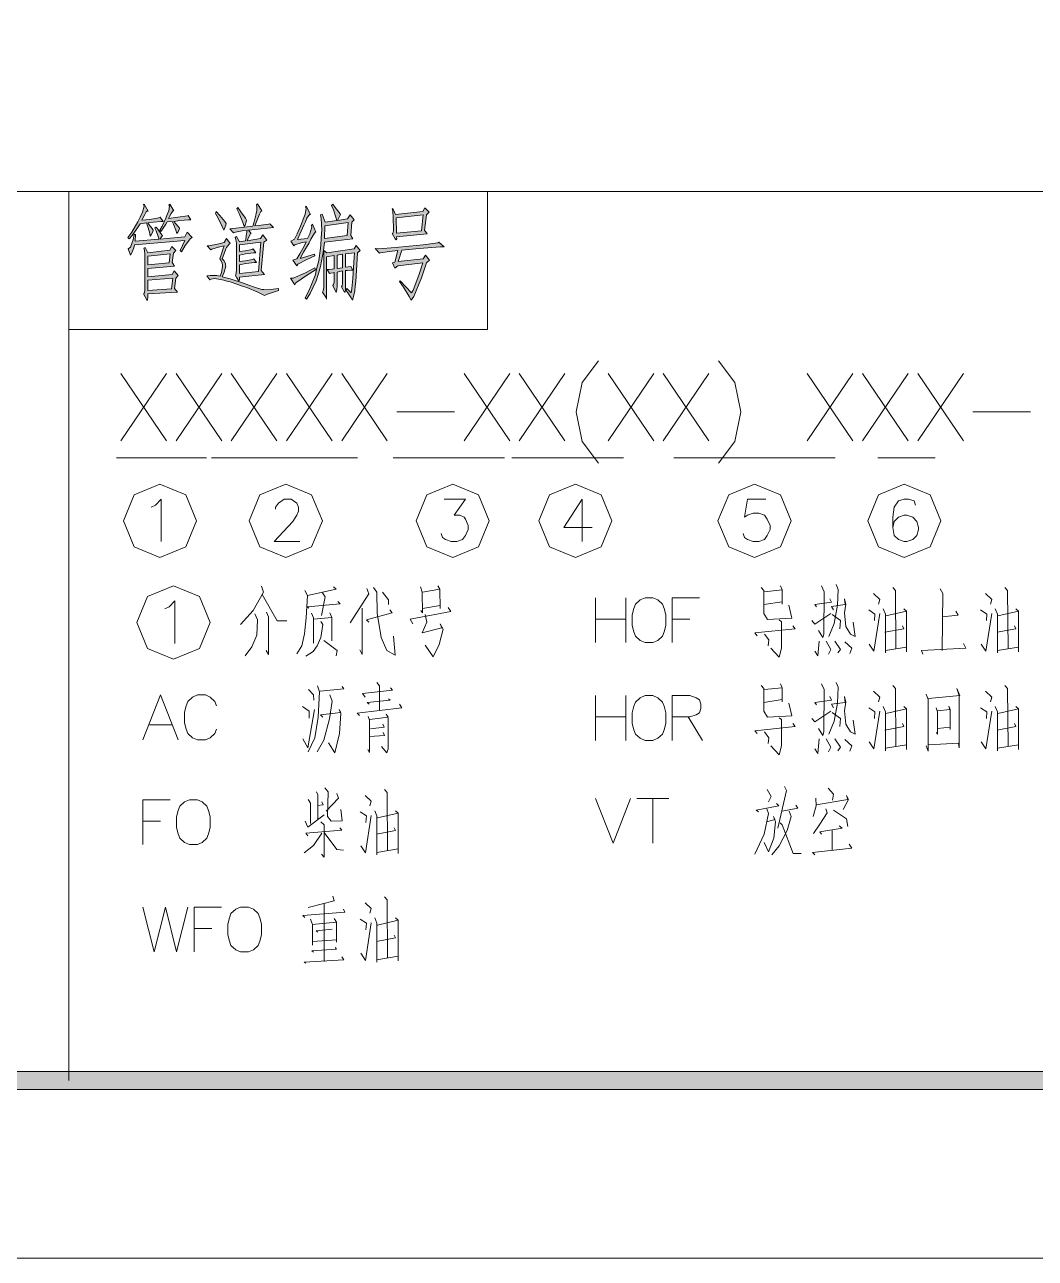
# Model space of a CAD drawing. Header units: millimetres. Extents: x 0 to 829, y 0 to 586.
# Drawn here: x 135 to 191, y 0 to 68.4 of the extents above; entities that cross this region are included whole.
import ezdxf

# ---------------------------------------------------------------- set-up
doc = ezdxf.new("R2010")
doc.units = ezdxf.units.MM

msp = doc.modelspace()

# ---------------------------------------------------------------- hatches: boundary and pattern name
h = msp.add_hatch(color=0)
h.dxf.hatch_style = 2
h.paths.add_polyline_path([(141.485056, 57.559222), (141.918972, 57.601556), (142.423444, 57.682694), (142.494, 57.714444), (142.656278, 57.488667), (142.550444, 57.488667), (142.127111, 57.446333), (141.809611, 57.400472), (141.89075, 57.298167), (142.045972, 57.097083), (142.116528, 56.994778), (142.08125, 56.903056), (141.989528, 56.747833), (141.936611, 56.677278), (141.901333, 56.881889), (141.802556, 57.241722), (141.739056, 57.400472), (141.379222, 57.354611), (141.241639, 57.128833), (140.945306, 56.712556), (140.783028, 56.522056), (140.708944, 56.589083), (140.927667, 56.892472), (141.266333, 57.460444), (141.386278, 57.728556), (141.50975, 57.993139), (141.601472, 58.335333), (141.576778, 58.412944), (141.612056, 58.437639), (141.82725, 58.053111), (141.802556, 58.077806), (141.728472, 58.021361), (141.682611, 57.940222), (141.640278, 57.862611), (141.5415, 57.672111)])
h = msp.add_hatch(color=0)
h.dxf.hatch_style = 2
h.paths.add_polyline_path([(142.476361, 56.994778), (142.603361, 57.231139), (142.8115, 57.672111), (142.892639, 57.873194), (142.973778, 58.077806), (143.019639, 58.335333), (142.984361, 58.391778), (143.037278, 58.437639), (143.252472, 58.077806), (143.234833, 58.088389), (143.181917, 58.042528), (143.146639, 57.986083), (143.107833, 57.929639), (143.019639, 57.760306), (142.963194, 57.647417), (143.471194, 57.714444), (144.010944, 57.795583), (144.046222, 57.806167), (144.190861, 57.580389), (144.063861, 57.580389), (143.594667, 57.534528), (143.252472, 57.488667), (143.35125, 57.375778), (143.513528, 57.185278), (143.577028, 57.107667), (143.552333, 57.026528), (143.471194, 56.881889), (143.41475, 56.814861), (143.361833, 56.994778), (143.234833, 57.333444), (143.164278, 57.488667), (142.892639, 57.4675), (142.8115, 57.333444), (142.631583, 57.061806), (142.532806, 56.92775)])
h = msp.add_hatch(color=0)
h.paths.add_polyline_path([(147.221222, 56.409167), (147.238861, 56.522056), (147.267083, 56.677278), (147.274139, 56.723139), (147.284722, 56.769), (147.302361, 56.903056), (147.312944, 56.994778), (147.048361, 56.9595), (146.670889, 56.892472), (146.554472, 56.860722), (146.356917, 57.082972), (146.52625, 57.097083), (147.168306, 57.164111), (147.6375, 57.220556), (147.708056, 57.4675), (147.803306, 57.834389), (147.824472, 57.950806), (147.849167, 58.07075), (147.852694, 58.303583), (147.835056, 58.412944), (147.887972, 58.458806), (148.141972, 58.077806), (148.085528, 58.031944), (147.997333, 57.890833), (147.962056, 57.795583), (147.92325, 57.700333), (147.817417, 57.421639), (147.743333, 57.241722), (148.096111, 57.277), (148.508861, 57.333444), (148.572361, 57.354611), (148.773444, 57.153528), (148.611167, 57.139417), (147.92325, 57.061806), (147.401139, 56.994778), (147.545778, 56.814861), (147.5105, 56.804278), (147.394083, 56.599667), (147.312944, 56.409167), (148.067889, 56.543222), (148.194889, 56.747833), (148.410083, 56.4515), (148.247806, 56.342139), (148.103167, 54.761694), (148.286611, 54.535917), (146.896667, 54.401861), (146.896667, 54.288972), (146.879028, 54.186667), (146.861389, 54.19725), (146.84375, 54.211361), (146.752028, 54.356), (146.681472, 54.493583), (146.706167, 54.602944), (146.734389, 54.842833), (146.734389, 54.966306), (146.734389, 56.137528), (146.734389, 56.261), (146.699111, 56.486778), (146.660306, 56.589083), (146.734389, 56.656111), (146.896667, 56.363306)])
h.paths.add_polyline_path([(148.085528, 56.342139), (146.896667, 56.183389), (146.896667, 55.823556), (147.210639, 55.855306), (147.591639, 55.922333), (147.655139, 55.957611), (147.799778, 55.753), (147.672778, 55.753), (147.221222, 55.685972), (146.896667, 55.618944), (146.896667, 55.259111), (147.221222, 55.304972), (147.616333, 55.382583), (147.690417, 55.417861), (147.835056, 55.21325), (147.725694, 55.21325), (147.2565, 55.146222), (146.896667, 55.079194), (146.896667, 54.602944), (147.940889, 54.715833)])
h = msp.add_hatch(color=0)
h.dxf.hatch_style = 2
h.paths.add_polyline_path([(147.291778, 57.559222), (147.274139, 57.4675), (147.203583, 57.287583), (147.147139, 57.195861), (147.087167, 57.432222), (146.886083, 57.929639), (146.752028, 58.190694), (146.804944, 58.257722), (146.977806, 58.021361), (147.221222, 57.672111)])
h = msp.add_hatch(color=0)
h.dxf.hatch_style = 2
h.paths.add_polyline_path([(150.664333, 56.543222), (150.801917, 56.804278), (150.90775, 57.164111), (150.883056, 57.266417), (150.935972, 57.333444), (151.133528, 56.881889), (151.09825, 56.881889), (150.960667, 56.691389), (150.854833, 56.497361), (150.752528, 56.306861), (150.449139, 55.777694), (150.251583, 55.439028), (151.062972, 55.664806), (151.080611, 55.573083), (150.629056, 55.382583), (150.124583, 55.110944), (150.071667, 55.033333), (149.852944, 55.347306), (150.071667, 55.417861), (150.233944, 55.685972), (150.495, 56.158694), (150.593778, 56.363306), (150.315083, 56.306861), (149.972889, 56.193972), (149.909389, 56.137528), (149.747111, 56.384472), (149.944667, 56.497361), (150.089306, 56.790167), (150.332722, 57.351083), (150.4315, 57.615667), (150.530278, 57.88025), (150.593778, 58.211861), (150.5585, 58.278889), (150.593778, 58.32475), (150.826611, 57.873194), (150.773694, 57.862611), (150.632583, 57.658), (150.547917, 57.4675), (150.46325, 57.277), (150.241, 56.779583), (150.106944, 56.476194)])
h = msp.add_hatch(color=0)
h.paths.add_polyline_path([(152.071917, 58.437639), (152.2095, 58.257722), (152.424694, 57.9755), (152.505833, 57.873194), (152.325917, 57.534528), (152.883306, 57.62625), (153.027944, 57.852028), (153.246667, 57.580389), (153.119667, 57.446333), (153.063222, 56.701972), (153.172583, 56.522056), (151.602722, 56.342139), (151.556861, 55.865889), (151.391056, 54.994528), (151.271111, 54.592361), (151.147639, 54.193722), (150.819556, 53.488167), (150.611417, 53.184778), (150.540861, 53.251806), (150.766639, 53.668083), (151.091194, 54.497111), (151.189972, 54.909861), (151.28875, 55.319083), (151.408694, 56.158694), (151.433389, 56.589083), (151.454556, 57.015944), (151.433389, 57.647417), (151.387528, 57.852028), (151.475722, 57.894361), (151.641528, 57.446333), (152.290639, 57.534528), (152.244778, 57.714444), (152.100139, 58.13425), (152.001361, 58.370611)])
h.paths.add_polyline_path([(152.865667, 56.701972), (152.918583, 57.421639), (151.620361, 57.241722), (151.602722, 56.543222)])
h = msp.add_hatch(color=0)
h.paths.add_polyline_path([(157.303611, 56.790167), (155.60675, 56.634944), (155.617333, 56.522056), (155.582056, 56.465611), (155.536194, 56.522056), (155.356278, 56.814861), (155.398611, 56.825444), (155.440944, 56.970083), (155.437417, 57.107667), (155.430361, 57.241722), (155.426833, 57.502778), (155.426833, 57.62625), (155.426833, 57.749722), (155.391556, 58.031944), (155.356278, 58.190694), (155.391556, 58.211861), (155.553833, 57.873194), (157.06725, 58.031944), (157.176611, 58.233028), (157.409444, 58.00725), (157.268333, 57.852028), (157.158972, 56.994778)])
h.paths.add_polyline_path([(155.589111, 57.693278), (155.60675, 56.836028), (156.996694, 56.970083), (157.084889, 57.852028)])
h = msp.add_hatch(color=0)
h.dxf.hatch_style = 2
h.paths.add_polyline_path([(146.032361, 56.994778), (145.940639, 57.195861), (145.704278, 57.658), (145.563167, 57.919056), (145.598444, 58.031944), (145.806583, 57.806167), (146.085278, 57.478083), (146.155833, 57.375778), (146.131139, 57.287583), (146.067639, 57.097083)])
h = msp.add_hatch(color=0)
h.dxf.hatch_style = 2
h.paths.add_polyline_path([(142.476361, 56.497361), (143.866306, 56.634944), (143.993306, 56.881889), (144.264944, 56.589083), (144.173222, 56.543222), (143.883944, 56.148111), (143.686389, 55.798861), (143.612306, 55.865889), (143.866306, 56.430333), (141.072306, 56.183389), (141.044083, 56.024639), (140.934722, 55.742417), (140.853583, 55.618944), (140.726583, 55.957611), (140.846528, 56.059917), (141.008806, 56.465611), (141.051139, 56.769), (141.125222, 56.769), (141.107583, 56.384472), (142.423444, 56.497361), (142.388167, 56.656111), (142.278806, 56.9595), (142.20825, 57.107667), (142.278806, 57.174694), (142.359944, 57.061806), (142.532806, 56.825444), (142.621, 56.701972)])
h = msp.add_hatch(color=0)
h.paths.add_polyline_path([(143.146639, 56.091667), (143.361833, 55.865889), (143.234833, 55.731833), (143.164278, 55.21325), (143.28775, 55.008639), (141.809611, 54.874583), (141.809611, 54.423028), (143.164278, 54.535917), (143.270111, 54.740528), (143.488833, 54.493583), (143.361833, 54.334833), (143.28775, 53.770389), (143.450028, 53.565778), (141.809611, 53.477583), (141.809611, 53.297667), (141.791972, 53.121278), (141.774333, 53.128333), (141.756694, 53.131861), (141.657917, 53.30825), (141.576778, 53.477583), (141.612056, 53.49875), (141.647333, 53.6575), (141.647333, 53.791556), (141.647333, 55.484889), (141.647333, 55.640111), (141.622639, 55.901167), (141.594417, 56.003472), (141.664972, 56.045806), (141.809611, 55.753), (143.037278, 55.890583)])
h.paths.add_polyline_path([(143.125472, 53.749222), (143.199556, 54.334833), (141.809611, 54.221944), (141.809611, 53.6575)])
h.paths.add_polyline_path([(143.002, 55.192083), (143.054917, 55.685972), (141.809611, 55.551917), (141.809611, 55.079194)])
h = msp.add_hatch(color=0)
h.dxf.hatch_style = 2
h.paths.add_polyline_path([(148.286611, 53.385861), (147.916194, 53.555194), (147.298833, 53.81625), (147.048361, 53.904444), (146.801417, 53.996167), (146.378083, 54.130222), (146.201694, 54.176083), (146.025306, 54.221944), (145.7325, 54.281917), (145.616083, 54.299556), (145.499667, 54.317194), (145.31975, 54.288972), (145.25625, 54.243111), (145.093972, 54.468889), (145.273889, 54.490056), (145.644306, 54.479472), (145.831278, 54.447722), (145.905361, 54.659389), (145.961806, 54.969833), (145.951222, 55.065083), (145.937111, 55.163861), (145.870083, 55.336722), (145.813639, 55.417861), (145.877139, 55.629528), (145.993556, 55.989361), (146.05, 56.137528), (145.7325, 56.059917), (145.362083, 55.947028), (145.309167, 55.91175), (145.111611, 56.137528), (145.199806, 56.137528), (145.669, 56.22925), (146.05, 56.317444), (146.173472, 56.543222), (146.374556, 56.271583), (146.318111, 56.22925), (146.222861, 56.109306), (146.184056, 56.035222), (146.141722, 55.961139), (146.021778, 55.654222), (145.940639, 55.417861), (146.021778, 55.326139), (146.1135, 55.156806), (146.120556, 55.079194), (146.131139, 54.998056), (146.039417, 54.6735), (145.940639, 54.423028), (146.374556, 54.299556), (147.111861, 54.063194), (147.418778, 53.950306), (147.725694, 53.837417), (148.134917, 53.713944), (148.24075, 53.703361), (148.343056, 53.692778), (148.755806, 53.724528), (149.059194, 53.770389), (149.059194, 53.6575), (148.844, 53.590472), (148.455944, 53.456417)])
h = msp.add_hatch(color=0)
h.paths.add_polyline_path([(152.777472, 54.941611), (153.063222, 54.987472), (153.172583, 54.786389), (153.080861, 54.786389), (152.883306, 54.772278), (152.777472, 54.761694), (152.777472, 53.883278), (152.777472, 53.713944), (152.74925, 53.555194), (152.721028, 53.565778), (152.55875, 53.862111), (152.586972, 53.918556), (152.615194, 54.063194), (152.615194, 54.154917), (152.615194, 54.740528), (152.308278, 54.6735), (152.308278, 53.904444), (152.297694, 53.703361), (152.262417, 53.544611), (152.234194, 53.590472), (152.071917, 53.929139), (152.107194, 53.985583), (152.146, 54.119639), (152.146, 54.19725), (152.146, 54.648806), (152.089556, 54.638222), (151.966083, 54.617056), (151.892, 54.602944), (151.765, 54.828722), (151.846139, 54.828722), (152.036639, 54.842833), (152.146, 54.853417), (152.146, 55.597778), (151.729722, 55.527222), (151.729722, 53.6575), (151.729722, 53.399972), (151.722667, 53.184778), (151.712083, 53.230639), (151.496889, 53.565778), (151.539222, 53.636333), (151.578028, 53.81625), (151.567444, 53.929139), (151.567444, 55.865889), (151.747361, 55.753), (153.246667, 55.957611), (153.370139, 56.158694), (153.588861, 55.865889), (153.444222, 55.753), (153.408944, 55.089778), (153.345444, 54.158444), (153.317222, 53.893861), (153.289, 53.629278), (153.207861, 53.241222), (153.154944, 53.11775), (153.080861, 53.251806), (152.900944, 53.534028), (152.795111, 53.678667), (152.848028, 53.770389), (153.080861, 53.523444), (153.126722, 53.770389), (153.190222, 54.32425), (153.207861, 54.627639), (153.2255, 54.931028), (153.253722, 55.495472), (153.264306, 55.753), (152.777472, 55.685972)])
h.paths.add_polyline_path([(152.308278, 54.874583), (152.615194, 54.920444), (152.615194, 55.664806), (152.308278, 55.618944)])
h = msp.add_hatch(color=0)
h.dxf.hatch_style = 2
h.paths.add_polyline_path([(158.242, 56.0705), (158.033861, 56.0705), (156.862639, 55.978778), (155.896028, 55.890583), (155.698472, 55.259111), (157.084889, 55.417861), (157.211889, 55.618944), (157.430611, 55.347306), (157.268333, 55.192083), (156.986111, 54.356), (156.562778, 53.318833), (156.418139, 53.11775), (156.312306, 53.318833), (155.98775, 53.837417), (155.769028, 54.154917), (155.804306, 54.19725), (156.435778, 53.523444), (156.5275, 53.678667), (156.841472, 54.51475), (157.06725, 55.192083), (155.680833, 55.033333), (155.518556, 54.899278), (155.373917, 55.192083), (155.500917, 55.234417), (155.680833, 55.865889), (155.211639, 55.823556), (154.707167, 55.753), (154.668361, 55.731833), (154.417889, 55.978778), (154.597806, 55.968194), (155.54325, 56.035222), (156.312306, 56.116361), (157.077833, 56.193972), (157.899806, 56.306861), (157.952722, 56.342139)])
h = msp.add_hatch(color=0)
h.dxf.hatch_style = 2
h.paths.add_polyline_path([(149.729472, 54.334833), (149.881167, 54.345417), (150.5585, 54.638222), (151.080611, 54.920444), (151.115889, 54.807556), (150.604361, 54.493583), (150.025806, 54.073778), (149.962306, 53.975)])
h = msp.add_hatch(color=0)
h.dxf.hatch_style = 2
h.paths.add_polyline_path([(24.154694, 9.36625), (25.142472, 10.3505), (818.80075, 10.3505), (819.788528, 9.36625)])

# ---------------------------------------------------------------- linework, layer by layer
at = {"color": 0, "lineweight": 0}
for points in [[(0, 0), (0, 585.632278), (829.154778, 585.632278), (829.154778, 0)], [(141.485056, 57.559222), (141.918972, 57.601556), (142.423444, 57.682694), (142.494, 57.714444), (142.656278, 57.488667), (142.550444, 57.488667), (142.127111, 57.446333), (141.809611, 57.400472), (141.89075, 57.298167), (142.045972, 57.097083), (142.116528, 56.994778), (142.08125, 56.903056), (141.989528, 56.747833), (141.936611, 56.677278), (141.901333, 56.881889), (141.802556, 57.241722), (141.739056, 57.400472), (141.379222, 57.354611), (141.241639, 57.128833), (140.945306, 56.712556), (140.783028, 56.522056), (140.708944, 56.589083), (140.927667, 56.892472), (141.266333, 57.460444), (141.386278, 57.728556), (141.50975, 57.993139), (141.601472, 58.335333), (141.576778, 58.412944), (141.612056, 58.437639), (141.82725, 58.053111), (141.802556, 58.077806), (141.728472, 58.021361), (141.682611, 57.940222), (141.640278, 57.862611), (141.5415, 57.672111)], [(142.476361, 56.994778), (142.603361, 57.231139), (142.8115, 57.672111), (142.892639, 57.873194), (142.973778, 58.077806), (143.019639, 58.335333), (142.984361, 58.391778), (143.037278, 58.437639), (143.252472, 58.077806), (143.234833, 58.088389), (143.181917, 58.042528), (143.146639, 57.986083), (143.107833, 57.929639), (143.019639, 57.760306), (142.963194, 57.647417), (143.471194, 57.714444), (144.010944, 57.795583), (144.046222, 57.806167), (144.190861, 57.580389), (144.063861, 57.580389), (143.594667, 57.534528), (143.252472, 57.488667), (143.35125, 57.375778), (143.513528, 57.185278), (143.577028, 57.107667), (143.552333, 57.026528), (143.471194, 56.881889), (143.41475, 56.814861), (143.361833, 56.994778), (143.234833, 57.333444), (143.164278, 57.488667), (142.892639, 57.4675), (142.8115, 57.333444), (142.631583, 57.061806), (142.532806, 56.92775)], [(147.221222, 56.409167), (147.238861, 56.522056), (147.267083, 56.677278), (147.274139, 56.723139), (147.284722, 56.769), (147.302361, 56.903056), (147.312944, 56.994778), (147.048361, 56.9595), (146.670889, 56.892472), (146.554472, 56.860722), (146.356917, 57.082972), (146.52625, 57.097083), (147.168306, 57.164111), (147.6375, 57.220556), (147.708056, 57.4675), (147.803306, 57.834389), (147.824472, 57.950806), (147.849167, 58.07075), (147.852694, 58.303583), (147.835056, 58.412944), (147.887972, 58.458806), (148.141972, 58.077806), (148.085528, 58.031944), (147.997333, 57.890833), (147.962056, 57.795583), (147.92325, 57.700333), (147.817417, 57.421639), (147.743333, 57.241722), (148.096111, 57.277), (148.508861, 57.333444), (148.572361, 57.354611), (148.773444, 57.153528), (148.611167, 57.139417), (147.92325, 57.061806), (147.401139, 56.994778), (147.545778, 56.814861), (147.5105, 56.804278), (147.394083, 56.599667), (147.312944, 56.409167), (148.067889, 56.543222), (148.194889, 56.747833), (148.410083, 56.4515), (148.247806, 56.342139), (148.103167, 54.761694), (148.286611, 54.535917), (146.896667, 54.401861), (146.896667, 54.288972), (146.879028, 54.186667), (146.861389, 54.19725), (146.84375, 54.211361), (146.752028, 54.356), (146.681472, 54.493583), (146.706167, 54.602944), (146.734389, 54.842833), (146.734389, 54.966306), (146.734389, 56.137528), (146.734389, 56.261), (146.699111, 56.486778), (146.660306, 56.589083), (146.734389, 56.656111), (146.896667, 56.363306)], [(147.291778, 57.559222), (147.274139, 57.4675), (147.203583, 57.287583), (147.147139, 57.195861), (147.087167, 57.432222), (146.886083, 57.929639), (146.752028, 58.190694), (146.804944, 58.257722), (146.977806, 58.021361), (147.221222, 57.672111)], [(150.664333, 56.543222), (150.801917, 56.804278), (150.90775, 57.164111), (150.883056, 57.266417), (150.935972, 57.333444), (151.133528, 56.881889), (151.09825, 56.881889), (150.960667, 56.691389), (150.854833, 56.497361), (150.752528, 56.306861), (150.449139, 55.777694), (150.251583, 55.439028), (151.062972, 55.664806), (151.080611, 55.573083), (150.629056, 55.382583), (150.124583, 55.110944), (150.071667, 55.033333), (149.852944, 55.347306), (150.071667, 55.417861), (150.233944, 55.685972), (150.495, 56.158694), (150.593778, 56.363306), (150.315083, 56.306861), (149.972889, 56.193972), (149.909389, 56.137528), (149.747111, 56.384472), (149.944667, 56.497361), (150.089306, 56.790167), (150.332722, 57.351083), (150.4315, 57.615667), (150.530278, 57.88025), (150.593778, 58.211861), (150.5585, 58.278889), (150.593778, 58.32475), (150.826611, 57.873194), (150.773694, 57.862611), (150.632583, 57.658), (150.547917, 57.4675), (150.46325, 57.277), (150.241, 56.779583), (150.106944, 56.476194)], [(152.071917, 58.437639), (152.2095, 58.257722), (152.424694, 57.9755), (152.505833, 57.873194), (152.325917, 57.534528), (152.883306, 57.62625), (153.027944, 57.852028), (153.246667, 57.580389), (153.119667, 57.446333), (153.063222, 56.701972), (153.172583, 56.522056), (151.602722, 56.342139), (151.556861, 55.865889), (151.391056, 54.994528), (151.271111, 54.592361), (151.147639, 54.193722), (150.819556, 53.488167), (150.611417, 53.184778), (150.540861, 53.251806), (150.766639, 53.668083), (151.091194, 54.497111), (151.189972, 54.909861), (151.28875, 55.319083), (151.408694, 56.158694), (151.433389, 56.589083), (151.454556, 57.015944), (151.433389, 57.647417), (151.387528, 57.852028), (151.475722, 57.894361), (151.641528, 57.446333), (152.290639, 57.534528), (152.244778, 57.714444), (152.100139, 58.13425), (152.001361, 58.370611)], [(157.303611, 56.790167), (155.60675, 56.634944), (155.617333, 56.522056), (155.582056, 56.465611), (155.536194, 56.522056), (155.356278, 56.814861), (155.398611, 56.825444), (155.440944, 56.970083), (155.437417, 57.107667), (155.430361, 57.241722), (155.426833, 57.502778), (155.426833, 57.62625), (155.426833, 57.749722), (155.391556, 58.031944), (155.356278, 58.190694), (155.391556, 58.211861), (155.553833, 57.873194), (157.06725, 58.031944), (157.176611, 58.233028), (157.409444, 58.00725), (157.268333, 57.852028), (157.158972, 56.994778)], [(146.032361, 56.994778), (145.940639, 57.195861), (145.704278, 57.658), (145.563167, 57.919056), (145.598444, 58.031944), (145.806583, 57.806167), (146.085278, 57.478083), (146.155833, 57.375778), (146.131139, 57.287583), (146.067639, 57.097083)], [(155.589111, 57.693278), (155.60675, 56.836028), (156.996694, 56.970083), (157.084889, 57.852028)], [(142.476361, 56.497361), (143.866306, 56.634944), (143.993306, 56.881889), (144.264944, 56.589083), (144.173222, 56.543222), (143.883944, 56.148111), (143.686389, 55.798861), (143.612306, 55.865889), (143.866306, 56.430333), (141.072306, 56.183389), (141.044083, 56.024639), (140.934722, 55.742417), (140.853583, 55.618944), (140.726583, 55.957611), (140.846528, 56.059917), (141.008806, 56.465611), (141.051139, 56.769), (141.125222, 56.769), (141.107583, 56.384472), (142.423444, 56.497361), (142.388167, 56.656111), (142.278806, 56.9595), (142.20825, 57.107667), (142.278806, 57.174694), (142.359944, 57.061806), (142.532806, 56.825444), (142.621, 56.701972)], [(152.865667, 56.701972), (152.918583, 57.421639), (151.620361, 57.241722), (151.602722, 56.543222)], [(143.146639, 56.091667), (143.361833, 55.865889), (143.234833, 55.731833), (143.164278, 55.21325), (143.28775, 55.008639), (141.809611, 54.874583), (141.809611, 54.423028), (143.164278, 54.535917), (143.270111, 54.740528), (143.488833, 54.493583), (143.361833, 54.334833), (143.28775, 53.770389), (143.450028, 53.565778), (141.809611, 53.477583), (141.809611, 53.297667), (141.791972, 53.121278), (141.774333, 53.128333), (141.756694, 53.131861), (141.657917, 53.30825), (141.576778, 53.477583), (141.612056, 53.49875), (141.647333, 53.6575), (141.647333, 53.791556), (141.647333, 55.484889), (141.647333, 55.640111), (141.622639, 55.901167), (141.594417, 56.003472), (141.664972, 56.045806), (141.809611, 55.753), (143.037278, 55.890583)], [(148.286611, 53.385861), (147.916194, 53.555194), (147.298833, 53.81625), (147.048361, 53.904444), (146.801417, 53.996167), (146.378083, 54.130222), (146.201694, 54.176083), (146.025306, 54.221944), (145.7325, 54.281917), (145.616083, 54.299556), (145.499667, 54.317194), (145.31975, 54.288972), (145.25625, 54.243111), (145.093972, 54.468889), (145.273889, 54.490056), (145.644306, 54.479472), (145.831278, 54.447722), (145.905361, 54.659389), (145.961806, 54.969833), (145.951222, 55.065083), (145.937111, 55.163861), (145.870083, 55.336722), (145.813639, 55.417861), (145.877139, 55.629528), (145.993556, 55.989361), (146.05, 56.137528), (145.7325, 56.059917), (145.362083, 55.947028), (145.309167, 55.91175), (145.111611, 56.137528), (145.199806, 56.137528), (145.669, 56.22925), (146.05, 56.317444), (146.173472, 56.543222), (146.374556, 56.271583), (146.318111, 56.22925), (146.222861, 56.109306), (146.184056, 56.035222), (146.141722, 55.961139), (146.021778, 55.654222), (145.940639, 55.417861), (146.021778, 55.326139), (146.1135, 55.156806), (146.120556, 55.079194), (146.131139, 54.998056), (146.039417, 54.6735), (145.940639, 54.423028), (146.374556, 54.299556), (147.111861, 54.063194), (147.418778, 53.950306), (147.725694, 53.837417), (148.134917, 53.713944), (148.24075, 53.703361), (148.343056, 53.692778), (148.755806, 53.724528), (149.059194, 53.770389), (149.059194, 53.6575), (148.844, 53.590472), (148.455944, 53.456417)], [(148.085528, 56.342139), (146.896667, 56.183389), (146.896667, 55.823556), (147.210639, 55.855306), (147.591639, 55.922333), (147.655139, 55.957611), (147.799778, 55.753), (147.672778, 55.753), (147.221222, 55.685972), (146.896667, 55.618944), (146.896667, 55.259111), (147.221222, 55.304972), (147.616333, 55.382583), (147.690417, 55.417861), (147.835056, 55.21325), (147.725694, 55.21325), (147.2565, 55.146222), (146.896667, 55.079194), (146.896667, 54.602944), (147.940889, 54.715833)], [(152.777472, 54.941611), (153.063222, 54.987472), (153.172583, 54.786389), (153.080861, 54.786389), (152.883306, 54.772278), (152.777472, 54.761694), (152.777472, 53.883278), (152.777472, 53.713944), (152.74925, 53.555194), (152.721028, 53.565778), (152.55875, 53.862111), (152.586972, 53.918556), (152.615194, 54.063194), (152.615194, 54.154917), (152.615194, 54.740528), (152.308278, 54.6735), (152.308278, 53.904444), (152.297694, 53.703361), (152.262417, 53.544611), (152.234194, 53.590472), (152.071917, 53.929139), (152.107194, 53.985583), (152.146, 54.119639), (152.146, 54.19725), (152.146, 54.648806), (152.089556, 54.638222), (151.966083, 54.617056), (151.892, 54.602944), (151.765, 54.828722), (151.846139, 54.828722), (152.036639, 54.842833), (152.146, 54.853417), (152.146, 55.597778), (151.729722, 55.527222), (151.729722, 53.6575), (151.729722, 53.399972), (151.722667, 53.184778), (151.712083, 53.230639), (151.496889, 53.565778), (151.539222, 53.636333), (151.578028, 53.81625), (151.567444, 53.929139), (151.567444, 55.865889), (151.747361, 55.753), (153.246667, 55.957611), (153.370139, 56.158694), (153.588861, 55.865889), (153.444222, 55.753), (153.408944, 55.089778), (153.345444, 54.158444), (153.317222, 53.893861), (153.289, 53.629278), (153.207861, 53.241222), (153.154944, 53.11775), (153.080861, 53.251806), (152.900944, 53.534028), (152.795111, 53.678667), (152.848028, 53.770389), (153.080861, 53.523444), (153.126722, 53.770389), (153.190222, 54.32425), (153.207861, 54.627639), (153.2255, 54.931028), (153.253722, 55.495472), (153.264306, 55.753), (152.777472, 55.685972)], [(158.242, 56.0705), (158.033861, 56.0705), (156.862639, 55.978778), (155.896028, 55.890583), (155.698472, 55.259111), (157.084889, 55.417861), (157.211889, 55.618944), (157.430611, 55.347306), (157.268333, 55.192083), (156.986111, 54.356), (156.562778, 53.318833), (156.418139, 53.11775), (156.312306, 53.318833), (155.98775, 53.837417), (155.769028, 54.154917), (155.804306, 54.19725), (156.435778, 53.523444), (156.5275, 53.678667), (156.841472, 54.51475), (157.06725, 55.192083), (155.680833, 55.033333), (155.518556, 54.899278), (155.373917, 55.192083), (155.500917, 55.234417), (155.680833, 55.865889), (155.211639, 55.823556), (154.707167, 55.753), (154.668361, 55.731833), (154.417889, 55.978778), (154.597806, 55.968194), (155.54325, 56.035222), (156.312306, 56.116361), (157.077833, 56.193972), (157.899806, 56.306861), (157.952722, 56.342139)], [(143.002, 55.192083), (143.054917, 55.685972), (141.809611, 55.551917), (141.809611, 55.079194)], [(152.308278, 54.874583), (152.615194, 54.920444), (152.615194, 55.664806), (152.308278, 55.618944)], [(149.729472, 54.334833), (149.881167, 54.345417), (150.5585, 54.638222), (151.080611, 54.920444), (151.115889, 54.807556), (150.604361, 54.493583), (150.025806, 54.073778), (149.962306, 53.975)], [(143.125472, 53.749222), (143.199556, 54.334833), (141.809611, 54.221944), (141.809611, 53.6575)], [(140.454944, 40.890472), (141.051139, 42.326278), (142.486944, 42.922472), (143.92275, 42.326278), (144.515417, 40.890472), (143.92275, 39.454667), (142.486944, 38.862), (141.051139, 39.454667)], [(147.429361, 40.890472), (148.025556, 42.326278), (149.461361, 42.922472), (150.893639, 42.326278), (151.489833, 40.890472), (150.893639, 39.454667), (149.461361, 38.862), (148.025556, 39.454667)], [(156.693306, 40.890472), (157.285972, 42.326278), (158.721778, 42.922472), (160.157583, 42.326278), (160.75025, 40.890472), (160.157583, 39.454667), (158.721778, 38.862), (157.285972, 39.454667)], [(163.487806, 40.890472), (164.084, 42.326278), (165.519806, 42.922472), (166.955611, 42.326278), (167.548278, 40.890472), (166.955611, 39.454667), (165.519806, 38.862), (164.084, 39.454667)], [(173.429083, 40.890472), (174.025278, 42.326278), (175.461083, 42.922472), (176.896889, 42.326278), (177.489556, 40.890472), (176.896889, 39.454667), (175.461083, 38.862), (174.025278, 39.454667)], [(181.729944, 40.890472), (182.326139, 42.326278), (183.761944, 42.922472), (185.19775, 42.326278), (185.790417, 40.890472), (185.19775, 39.454667), (183.761944, 38.862), (182.326139, 39.454667)], [(141.209889, 35.253083), (141.802556, 36.688889), (143.238361, 37.281556), (144.674167, 36.688889), (145.270361, 35.253083), (144.674167, 33.817278), (143.238361, 33.221083), (141.802556, 33.817278)], [(168.670111, 35.080222), (168.670111, 35.672889), (168.761833, 36.025667), (168.850028, 36.262028), (169.114611, 36.498389), (169.382722, 36.618333), (169.823694, 36.618333), (170.091806, 36.498389), (170.356389, 36.262028), (170.448111, 36.025667), (170.536306, 35.672889), (170.536306, 35.080222), (170.448111, 34.723917), (170.356389, 34.487556), (170.091806, 34.251194), (169.823694, 34.134778), (169.382722, 34.134778), (169.114611, 34.251194), (168.850028, 34.487556), (168.761833, 34.723917)], [(183.740778, 36.011556), (183.888944, 35.881028)], [(189.953194, 36.011556), (190.101361, 35.881028)], [(168.670111, 29.658028), (168.670111, 30.250694), (168.761833, 30.603472), (168.850028, 30.839833), (169.114611, 31.076194), (169.382722, 31.196139), (169.823694, 31.196139), (170.091806, 31.076194), (170.356389, 30.839833), (170.448111, 30.603472), (170.536306, 30.250694), (170.536306, 29.658028), (170.448111, 29.301722), (170.356389, 29.065361), (170.091806, 28.829), (169.823694, 28.712583), (169.382722, 28.712583), (169.114611, 28.829), (168.850028, 29.065361), (168.761833, 29.301722)], [(183.740778, 30.589361), (183.888944, 30.458833)], [(189.953194, 30.589361), (190.101361, 30.458833)], [(143.407694, 23.886583), (143.407694, 24.47925), (143.495889, 24.832028), (143.584083, 25.068389), (143.852194, 25.308278), (144.116778, 25.424694), (144.561278, 25.424694), (144.825861, 25.308278), (145.093972, 25.068389), (145.182167, 24.832028), (145.270361, 24.47925), (145.270361, 23.886583), (145.182167, 23.530278), (145.093972, 23.293917), (144.825861, 23.057556), (144.561278, 22.941139), (144.116778, 22.941139), (143.852194, 23.057556), (143.584083, 23.293917), (143.495889, 23.530278)], [(155.550306, 24.817917), (155.694944, 24.687389)], [(146.247556, 17.93875), (146.247556, 18.527889), (146.33575, 18.884194), (146.423944, 19.120556), (146.688528, 19.356917), (146.956639, 19.476861), (147.401139, 19.476861), (147.665722, 19.356917), (147.933833, 19.120556), (148.022028, 18.884194), (148.110222, 18.527889), (148.110222, 17.93875), (148.022028, 17.582444), (147.933833, 17.346083), (147.665722, 17.109722), (147.401139, 16.989778), (146.956639, 16.989778), (146.688528, 17.109722), (146.423944, 17.346083), (146.33575, 17.582444)], [(155.550306, 18.870083), (155.694944, 18.739556)], [(24.154694, 9.36625), (25.142472, 10.3505), (818.80075, 10.3505), (819.788528, 9.36625)]]:
    msp.add_lwpolyline(points, close=True, dxfattribs=at)
for points in [[(336.024361, 59.153778), (24.648583, 59.153778)], [(137.438694, 59.153778), (137.438694, 9.860139)], [(160.647944, 51.487917), (160.647944, 59.153778)], [(137.438694, 51.487917), (160.647944, 51.487917)], [(166.803917, 49.759306), (165.897278, 48.563389), (165.562139, 46.922972), (165.897278, 45.279028), (166.803917, 44.083111)], [(173.457306, 44.083111), (174.367472, 45.279028), (174.699083, 46.922972), (174.367472, 48.563389), (173.457306, 49.759306)], [(140.317361, 49.050222), (142.846778, 45.324889)], [(140.317361, 45.324889), (142.846778, 49.050222)], [(143.379472, 49.050222), (145.908889, 45.324889)], [(143.379472, 45.324889), (145.908889, 49.050222)], [(146.441583, 49.050222), (148.967472, 45.324889)], [(146.441583, 45.324889), (148.967472, 49.050222)], [(149.500167, 49.050222), (152.029583, 45.324889)], [(149.500167, 45.324889), (152.029583, 49.050222)], [(152.562278, 49.050222), (155.091694, 45.324889)], [(152.562278, 45.324889), (155.091694, 49.050222)], [(159.349722, 49.050222), (161.879139, 45.324889)], [(159.349722, 45.324889), (161.879139, 49.050222)], [(162.411833, 49.050222), (164.94125, 45.324889)], [(162.411833, 45.324889), (164.94125, 49.050222)], [(167.336611, 49.050222), (169.866028, 45.324889)], [(167.336611, 45.324889), (169.866028, 49.050222)], [(170.398722, 49.050222), (172.928139, 45.324889)], [(170.398722, 45.324889), (172.928139, 49.050222)], [(178.382083, 49.050222), (180.9115, 45.324889)], [(178.382083, 45.324889), (180.9115, 49.050222)], [(181.444194, 49.050222), (183.973611, 45.324889)], [(181.444194, 45.324889), (183.973611, 49.050222)], [(184.506306, 49.050222), (187.035722, 45.324889)], [(184.506306, 45.324889), (187.035722, 49.050222)], [(155.624389, 46.922972), (158.817028, 46.922972)], [(187.568417, 46.922972), (190.761056, 46.922972)], [(140.084528, 44.379444), (145.06575, 44.379444)], [(145.340917, 44.379444), (153.440694, 44.379444)], [(155.419778, 44.379444), (161.589861, 44.379444)], [(161.999083, 44.379444), (168.186806, 44.379444)], [(170.987861, 44.379444), (179.930778, 44.379444)], [(182.287333, 44.379444), (185.472917, 44.379444)], [(142.003639, 41.648944), (142.243528, 41.761833), (142.5575, 42.096972), (142.5575, 39.733361)], [(148.900444, 41.536056), (148.900444, 41.648944), (149.059194, 41.874722), (149.373167, 42.096972), (149.768278, 42.096972), (150.08225, 41.874722), (150.163389, 41.648944), (150.163389, 41.423167), (150.08225, 41.197389), (149.845889, 40.858722), (148.819306, 39.733361), (150.241, 39.733361)], [(158.242, 42.096972), (159.423806, 42.096972), (158.792333, 41.197389), (159.109833, 41.197389), (159.346194, 41.0845), (159.423806, 40.971611), (159.582556, 40.632944), (159.582556, 40.407167), (159.423806, 40.072028), (159.265056, 39.84625), (158.951083, 39.733361), (158.633583, 39.733361), (158.319611, 39.84625), (158.160861, 39.959139), (158.08325, 40.184917)], [(165.904333, 39.733361), (165.904333, 42.096972), (164.881278, 40.520056), (166.458194, 40.520056)], [(176.081972, 42.096972), (175.058917, 42.096972), (174.900167, 41.0845), (175.058917, 41.197389), (175.372889, 41.310278), (175.690389, 41.310278), (176.004361, 41.197389), (176.163111, 40.971611), (176.318333, 40.632944), (176.318333, 40.407167), (176.163111, 40.072028), (176.004361, 39.84625), (175.690389, 39.733361), (175.372889, 39.733361), (175.058917, 39.84625), (174.900167, 39.959139), (174.822556, 40.184917)], [(183.123417, 40.520056), (183.201028, 40.858722), (183.437389, 41.0845), (183.754889, 41.197389), (183.910111, 41.197389), (184.227611, 41.0845), (184.463972, 40.858722), (184.541583, 40.520056), (184.541583, 40.407167), (184.463972, 40.072028), (184.227611, 39.84625), (183.910111, 39.733361), (183.754889, 39.733361), (183.437389, 39.84625), (183.201028, 40.072028), (183.123417, 40.520056), (183.123417, 41.0845), (183.201028, 41.648944), (183.437389, 41.987611), (183.754889, 42.096972), (183.99125, 42.096972), (184.305222, 41.987611), (184.382833, 41.761833)], [(148.219583, 36.932306), (148.120806, 37.260389)], [(150.519694, 37.031083), (150.664333, 36.738278), (150.59025, 35.500028), (150.495, 34.618083), (150.346833, 33.965444), (150.078722, 33.510361)], [(152.255361, 37.098111), (150.664333, 36.738278)], [(152.107194, 37.228639), (152.255361, 37.098111)], [(154.065111, 36.837056), (153.966333, 37.129861)], [(154.506083, 36.932306), (154.333222, 37.193361)], [(157.024917, 36.932306), (156.926139, 37.228639)], [(158.002111, 37.098111), (157.903333, 37.292139), (158.002111, 37.098111), (158.026806, 36.022139), (158.026806, 36.184417), (157.046083, 36.022139)], [(158.002111, 37.098111), (157.046083, 36.932306)], [(175.965556, 37.024028), (175.817389, 37.186306)], [(176.992139, 37.055778), (176.893361, 37.285083), (176.992139, 37.055778), (176.992139, 36.272611), (176.992139, 36.403139), (175.965556, 36.240861)], [(175.965556, 37.024028), (175.965556, 35.7505), (176.184278, 35.425944), (177.531889, 35.489444), (177.359028, 36.209111)], [(176.992139, 37.055778), (175.99025, 36.957)], [(179.316944, 36.957), (179.29225, 34.611028), (179.242861, 34.413472), (178.995917, 34.805056)], [(179.316944, 36.957), (179.168778, 37.285083)], [(180.096583, 37.087528), (180.050722, 36.209111), (179.877861, 35.196639), (179.585056, 34.4805)], [(180.096583, 37.087528), (179.976639, 37.348583)], [(183.130472, 37.186306), (183.278639, 37.024028), (183.299806, 33.796111)], [(185.892722, 36.858222), (185.748083, 37.119278)], [(189.342889, 37.186306), (189.487528, 37.024028), (189.512222, 33.796111)], [(142.758583, 36.008028), (142.994944, 36.120917), (143.308917, 36.459583), (143.308917, 34.092444)], [(148.219583, 36.932306), (147.658667, 35.923361), (146.949583, 35.140194)], [(148.978056, 35.33775), (148.1455, 36.801778)], [(150.738417, 36.053889), (150.664333, 36.117389), (152.474083, 36.283194), (152.354139, 36.413722)], [(151.645056, 36.674778), (151.4475, 35.630556)], [(151.645056, 36.674778), (151.496889, 36.900556)], [(154.065111, 36.837056), (153.038528, 35.238972)], [(154.506083, 36.932306), (154.52725, 35.761083), (154.7495, 34.424056), (155.067, 33.704389), (155.532667, 33.446861), (155.433889, 34.487556)], [(154.823583, 36.932306), (155.165778, 36.508972), (155.165778, 36.247917)], [(157.024917, 36.932306), (157.046083, 35.792833), (156.950833, 35.923361)], [(166.631056, 34.134778), (166.631056, 36.618333)], [(168.317333, 36.618333), (168.317333, 34.134778)], [(170.889083, 34.134778), (170.889083, 36.618333), (172.398972, 36.618333)], [(178.900667, 36.110333), (178.801889, 36.240861), (179.729694, 36.371389), (179.634444, 36.565417)], [(179.828472, 35.948056), (179.729694, 36.142083), (180.488167, 36.240861), (180.438778, 36.565417), (180.512861, 36.272611), (180.438778, 35.78225), (180.512861, 35.034361), (180.780972, 34.611028), (181.027917, 34.4805), (180.929139, 35.260139)], [(182.0545, 36.858222), (182.396694, 36.533667), (182.322611, 36.272611)], [(185.892722, 36.858222), (185.868028, 33.697333)], [(188.266917, 36.858222), (188.609111, 36.533667), (188.535028, 36.272611)], [(147.902083, 35.40125), (147.753917, 35.725806)], [(148.512389, 35.563528), (148.392444, 35.824583)], [(151.006528, 35.500028), (150.886583, 35.761083)], [(152.011944, 35.531778), (151.913167, 35.792833)], [(153.698222, 36.053889), (153.698222, 33.478611), (153.57475, 33.739667)], [(154.065111, 35.270722), (153.941639, 35.40125), (155.359806, 35.792833), (155.239861, 35.955111)], [(156.509861, 35.171944), (156.361694, 35.433), (158.612417, 35.856333), (158.467778, 36.085639)], [(157.19425, 35.694056), (157.293028, 35.270722), (157.024917, 34.685111), (158.122056, 34.946167), (158.026806, 35.171944), (158.196139, 34.879139), (157.977417, 34.032472), (157.635222, 33.348083), (157.19425, 34.000722)], [(178.801889, 35.164889), (179.683833, 35.7505)], [(180.220056, 35.358917), (179.754389, 35.687)], [(182.128583, 35.71875), (181.786389, 35.948056)], [(182.079194, 33.665583), (182.396694, 35.7505)], [(182.128583, 35.71875), (182.103889, 35.358917)], [(182.714194, 35.71875), (182.590722, 36.011556)], [(183.888944, 35.881028), (183.888944, 33.630306), (183.888944, 33.891361), (182.714194, 33.697333)], [(182.714194, 35.71875), (182.714194, 33.566806)], [(183.888944, 35.881028), (182.738889, 35.619972)], [(186.749972, 35.651722), (185.868028, 35.556472)], [(186.749972, 35.651722), (186.6265, 35.881028)], [(188.337472, 35.71875), (187.995278, 35.948056)], [(188.291611, 33.665583), (188.609111, 35.7505)], [(188.337472, 35.71875), (188.312778, 35.358917)], [(188.926611, 35.71875), (188.803139, 36.011556)], [(190.101361, 35.881028), (190.101361, 33.630306), (190.101361, 33.891361), (188.926611, 33.697333)], [(188.926611, 35.71875), (188.926611, 33.566806)], [(190.101361, 35.881028), (188.951306, 35.619972)], [(147.902083, 35.40125), (147.852694, 34.554583), (147.584583, 33.901944), (147.217694, 33.411583)], [(148.512389, 35.563528), (148.512389, 33.478611), (148.36775, 33.704389)], [(148.978056, 35.33775), (149.514278, 35.33775)], [(151.521583, 35.140194), (151.398111, 34.424056), (151.204083, 33.965444), (150.981833, 33.640889), (150.569083, 33.379833)], [(152.011944, 35.531778), (151.006528, 35.433)], [(151.006528, 35.500028), (151.006528, 34.095972)], [(151.521583, 35.140194), (151.398111, 35.302472)], [(152.011944, 35.531778), (152.011944, 34.2265)], [(166.631056, 35.436528), (168.317333, 35.436528)], [(170.889083, 35.436528), (171.866278, 35.436528)], [(175.598667, 34.51225), (175.475194, 34.674528), (177.701222, 34.903833), (177.57775, 35.066111)], [(176.822806, 35.390667), (176.94275, 35.295417), (176.94275, 33.827861), (176.822806, 33.3375), (176.357139, 33.827861)], [(178.801889, 35.164889), (178.629028, 35.358917)], [(180.220056, 35.358917), (180.195361, 34.903833)], [(183.740778, 34.903833), (182.6895, 34.706278)], [(183.740778, 34.903833), (183.666694, 35.066111)], [(189.953194, 34.903833), (188.901917, 34.706278)], [(189.953194, 34.903833), (189.879111, 35.066111)], [(151.570972, 34.261778), (152.30475, 33.704389), (152.255361, 33.411583)], [(176.014944, 34.611028), (176.258361, 34.282944), (176.208972, 33.958389)], [(178.97475, 33.404528), (179.045306, 34.219444)], [(179.683833, 33.760833), (179.436889, 34.219444)], [(180.220056, 33.760833), (179.902556, 34.219444)], [(178.97475, 33.404528), (178.801889, 33.665583)], [(179.683833, 33.760833), (179.560361, 33.499778)], [(180.220056, 33.760833), (180.071889, 33.566806)], [(180.463472, 34.184167), (180.855056, 33.827861), (180.735111, 33.535056)], [(182.079194, 33.665583), (181.811083, 34.057167)], [(184.7215, 33.697333), (187.16625, 33.827861), (187.042778, 34.088917)], [(184.7215, 33.697333), (184.792056, 33.499778)], [(188.291611, 33.665583), (188.019972, 34.057167)], [(151.221722, 31.732361), (151.341667, 31.407806), (151.267583, 30.00375), (151.073556, 28.864278), (150.706667, 28.081111)], [(150.999472, 31.245528), (150.731361, 31.538333)], [(151.366361, 31.439556), (152.689278, 31.570083), (152.5905, 31.700611)], [(153.8605, 31.115), (153.715861, 31.309028), (155.377444, 31.503056), (155.278667, 31.633583)], [(154.668361, 31.732361), (154.520194, 31.929917)], [(154.668361, 31.732361), (154.668361, 30.395333)], [(175.965556, 31.598306), (175.817389, 31.764111)], [(176.992139, 31.633583), (176.893361, 31.859361), (176.992139, 31.633583), (176.992139, 30.850417), (176.992139, 30.980944), (175.965556, 30.818667)], [(175.965556, 31.598306), (175.965556, 30.328306), (176.184278, 30.00375), (177.531889, 30.06725), (177.359028, 30.783389)], [(176.992139, 31.633583), (175.99025, 31.534806)], [(179.316944, 31.534806), (179.29225, 29.188833), (179.242861, 28.991278), (178.995917, 29.382861)], [(179.316944, 31.534806), (179.168778, 31.859361)], [(180.096583, 31.665333), (180.050722, 30.783389), (179.877861, 29.774444), (179.585056, 29.058306)], [(180.096583, 31.665333), (179.976639, 31.926389)], [(183.130472, 31.764111), (183.278639, 31.598306), (183.299806, 28.370389)], [(185.109556, 31.044444), (186.84875, 31.21025), (186.675889, 31.598306), (186.799361, 31.21025), (186.799361, 28.306889), (186.774667, 28.567944), (185.109556, 28.469167)], [(189.342889, 31.764111), (189.487528, 31.598306), (189.512222, 28.370389)], [(141.545028, 28.747861), (142.518694, 31.231417), (143.495889, 28.747861)], [(145.626667, 30.63875), (145.534944, 30.875111), (145.270361, 31.111472), (145.005778, 31.231417), (144.561278, 31.231417), (144.293167, 31.111472), (144.028583, 30.875111), (143.940389, 30.63875), (143.852194, 30.285972), (143.852194, 29.693306), (143.940389, 29.337), (144.028583, 29.100639), (144.293167, 28.864278), (144.561278, 28.747861), (145.005778, 28.747861), (145.270361, 28.864278), (145.534944, 29.100639), (145.626667, 29.337)], [(150.999472, 31.245528), (151.024167, 30.949194)], [(152.026056, 30.885694), (151.881417, 29.9085), (151.563917, 28.73375), (151.197028, 28.081111)], [(152.026056, 30.885694), (151.906111, 31.245528)], [(154.08275, 30.723417), (153.983972, 30.818667), (155.253972, 30.949194), (155.158722, 31.016222)], [(166.631056, 28.712583), (166.631056, 31.196139)], [(168.317333, 31.196139), (168.317333, 28.712583)], [(170.889083, 28.712583), (170.889083, 31.196139), (171.866278, 31.196139), (172.222583, 31.076194), (172.398972, 30.959778), (172.487167, 30.723417), (172.487167, 30.487056), (172.398972, 30.250694), (172.222583, 30.13075), (171.866278, 30.014333), (170.889083, 30.014333)], [(178.900667, 30.688139), (178.801889, 30.818667), (179.729694, 30.949194), (179.634444, 31.143222)], [(179.828472, 30.522333), (179.729694, 30.719889), (180.488167, 30.818667), (180.438778, 31.143222), (180.512861, 30.850417), (180.438778, 30.360056), (180.512861, 29.612167), (180.780972, 29.188833), (181.027917, 29.058306), (180.929139, 29.837944)], [(182.0545, 31.436028), (182.396694, 31.111472), (182.322611, 30.850417)], [(185.084861, 30.980944), (184.964917, 31.27375)], [(185.084861, 30.980944), (185.084861, 28.112861), (184.964917, 28.405667)], [(188.266917, 31.436028), (188.609111, 31.111472), (188.535028, 30.850417)], [(150.756056, 30.331833), (150.389167, 30.592889)], [(150.681972, 28.310417), (151.048861, 30.430611)], [(150.756056, 30.331833), (150.756056, 29.94025)], [(151.391056, 30.134278), (152.516417, 30.264806), (152.417639, 30.430611), (152.516417, 30.201306), (152.442333, 29.093583), (152.174222, 28.017611), (151.832028, 28.571472)], [(151.391056, 30.134278), (151.514528, 30.00375)], [(153.543, 30.102528), (153.419528, 30.233056), (155.8925, 30.525861), (155.769028, 30.723417)], [(155.134028, 30.00375), (155.03525, 30.169556), (155.134028, 29.972), (155.134028, 28.243389), (155.059944, 28.017611), (154.767139, 28.373917)], [(178.801889, 29.742694), (179.683833, 30.328306)], [(180.220056, 29.936722), (179.754389, 30.264806)], [(182.128583, 30.296556), (181.786389, 30.522333)], [(182.079194, 28.243389), (182.396694, 30.328306)], [(182.128583, 30.296556), (182.103889, 29.936722)], [(182.714194, 30.296556), (182.590722, 30.589361)], [(183.888944, 30.458833), (183.888944, 28.208111), (183.888944, 28.469167), (182.714194, 28.275139)], [(182.714194, 30.296556), (182.714194, 28.144611)], [(183.888944, 30.458833), (182.738889, 30.197778)], [(185.599917, 30.296556), (185.525833, 30.522333)], [(185.599917, 30.296556), (185.599917, 29.058306), (185.550528, 29.153556)], [(185.599917, 30.360056), (186.284306, 30.427083), (186.234917, 30.621111), (186.309, 30.427083), (186.309, 29.319361), (186.309, 29.446361), (185.599917, 29.382861)], [(188.337472, 30.296556), (187.995278, 30.522333)], [(188.291611, 28.243389), (188.609111, 30.328306)], [(188.337472, 30.296556), (188.312778, 29.936722)], [(188.926611, 30.296556), (188.803139, 30.589361)], [(190.101361, 30.458833), (190.101361, 28.208111), (190.101361, 28.469167), (188.926611, 28.275139)], [(188.926611, 30.296556), (188.926611, 28.144611)], [(190.101361, 30.458833), (188.951306, 30.197778)], [(141.897806, 29.573361), (143.139583, 29.573361)], [(154.107444, 29.841472), (154.107444, 28.049361), (154.008667, 28.211639)], [(154.107444, 29.841472), (154.033361, 30.039028)], [(155.134028, 30.00375), (154.107444, 29.873222)], [(154.911778, 29.449889), (154.153306, 29.354639)], [(154.911778, 29.449889), (154.841222, 29.612167)], [(166.631056, 30.014333), (168.317333, 30.014333)], [(171.778083, 30.014333), (172.575361, 28.712583)], [(175.598667, 29.090056), (175.475194, 29.252333), (177.701222, 29.481639), (177.57775, 29.643917)], [(176.822806, 29.968472), (176.94275, 29.873222), (176.94275, 28.405667), (176.822806, 27.915306), (176.357139, 28.405667)], [(178.801889, 29.742694), (178.629028, 29.936722)], [(180.220056, 29.936722), (180.195361, 29.481639)], [(183.740778, 29.481639), (182.6895, 29.284083)], [(183.740778, 29.481639), (183.666694, 29.643917)], [(189.953194, 29.481639), (188.901917, 29.284083)], [(189.953194, 29.481639), (189.879111, 29.643917)], [(150.681972, 28.310417), (150.413861, 28.79725)], [(154.107444, 28.927778), (154.936472, 28.994806), (154.862389, 29.157083)], [(176.014944, 29.188833), (176.258361, 28.86075), (176.208972, 28.536194)], [(178.97475, 27.982333), (179.045306, 28.79725)], [(179.683833, 28.338639), (179.436889, 28.79725)], [(180.220056, 28.338639), (179.902556, 28.79725)], [(180.463472, 28.761972), (180.855056, 28.405667), (180.735111, 28.112861)], [(178.97475, 27.982333), (178.801889, 28.243389)], [(179.683833, 28.338639), (179.560361, 28.077583)], [(180.220056, 28.338639), (180.071889, 28.144611)], [(182.079194, 28.243389), (181.811083, 28.631444)], [(188.291611, 28.243389), (188.019972, 28.631444)], [(151.807333, 25.862139), (151.634472, 26.091444)], [(154.936472, 25.992667), (155.084639, 25.830389), (155.109333, 22.602472)], [(176.381833, 25.604611), (176.159583, 25.996194)], [(177.235556, 25.929167), (177.115611, 26.158472)], [(179.535667, 26.059694), (179.828472, 25.735139), (179.779083, 25.407056)], [(141.545028, 22.941139), (141.545028, 25.424694), (143.051389, 25.424694)], [(150.830139, 25.24125), (150.706667, 25.438806)], [(151.246417, 25.699861), (151.172333, 25.862139)], [(151.246417, 25.699861), (151.246417, 24.362833)], [(151.539222, 25.146), (151.465139, 25.308278)], [(152.392944, 25.502306), (151.708556, 24.786167)], [(151.807333, 25.862139), (151.782639, 24.493361), (151.976667, 24.232306), (152.5905, 24.264056), (152.516417, 24.884944)], [(152.392944, 25.502306), (152.297694, 25.763361)], [(153.8605, 25.664583), (154.202694, 25.340028), (154.128611, 25.078972)], [(166.631056, 25.491722), (167.60825, 23.008167), (168.581917, 25.491722)], [(168.938222, 25.491722), (170.712694, 25.491722)], [(169.823694, 25.491722), (169.823694, 23.008167)], [(176.381833, 25.604611), (176.233667, 25.311806)], [(177.235556, 25.929167), (176.748722, 23.84425)], [(178.875972, 25.0825), (178.851278, 25.505833)], [(178.875972, 25.146), (180.636333, 25.442333), (180.56225, 25.668111), (180.661028, 25.442333), (180.368222, 24.884944)], [(150.830139, 25.24125), (150.830139, 24.101778)], [(151.539222, 25.146), (151.221722, 25.110722)], [(153.934583, 24.525111), (153.592389, 24.754417)], [(154.520194, 24.525111), (154.40025, 24.817917)], [(155.694944, 24.687389), (155.694944, 22.436667), (155.694944, 22.697722), (154.520194, 22.503694)], [(155.694944, 24.687389), (154.544889, 24.426333)], [(176.233667, 24.659167), (175.99025, 23.516167), (175.475194, 22.408444)], [(175.549278, 24.853194), (176.798111, 25.0825), (176.674639, 25.213028)], [(175.549278, 24.853194), (175.67275, 24.754417)], [(176.233667, 24.659167), (176.134889, 24.920222)], [(176.992139, 24.789694), (177.849389, 24.951972), (177.750611, 25.11425)], [(177.4825, 24.496889), (177.383722, 24.789694)], [(178.875972, 25.0825), (178.703111, 24.496889)], [(179.486278, 24.690917), (179.07, 24.070028), (178.727806, 23.551444)], [(179.486278, 24.690917), (179.412194, 24.920222)], [(180.56225, 24.366361), (179.828472, 24.853194)], [(141.545028, 24.242889), (142.518694, 24.242889)], [(150.537333, 24.232306), (150.681972, 23.904222), (151.588611, 24.588611)], [(151.41575, 24.200556), (151.588611, 24.03475), (151.588611, 22.242639), (151.440444, 22.404917)], [(153.885194, 22.471944), (154.202694, 24.556861)], [(153.934583, 24.525111), (153.909889, 24.165278)], [(154.520194, 24.525111), (154.520194, 22.373167)], [(176.575861, 24.331083), (176.501778, 24.496889), (176.62525, 24.200556), (176.526472, 23.290389), (176.233667, 22.538972), (175.99025, 23.061083)], [(176.575861, 24.331083), (176.134889, 24.200556)], [(177.4825, 24.496889), (177.26025, 23.713722), (176.822806, 22.863528), (176.406528, 22.376694)], [(176.868667, 24.137056), (176.992139, 24.038278), (177.602444, 22.440194), (178.043417, 22.440194)], [(179.168778, 23.516167), (179.07, 23.646694), (180.318833, 23.84425), (180.145972, 23.974778)], [(180.56225, 24.366361), (180.636333, 23.9395)], [(150.681972, 23.417389), (150.583194, 23.579667), (152.565806, 23.741944), (152.467028, 23.872472)], [(150.999472, 22.895278), (151.465139, 23.579667)], [(151.588611, 23.611417), (152.297694, 22.665972), (152.664583, 22.634222)], [(155.550306, 23.710194), (154.4955, 23.512639)], [(155.550306, 23.710194), (155.476222, 23.872472)], [(179.754389, 22.63775), (179.754389, 23.713722)], [(150.999472, 22.895278), (150.487944, 22.471944)], [(153.885194, 22.471944), (153.617083, 22.863528)], [(178.678417, 22.507222), (180.855056, 22.733), (180.710417, 22.962306)], [(178.678417, 22.507222), (178.801889, 22.376694)], [(152.149528, 19.815528), (152.075444, 20.076583)], [(154.936472, 20.044833), (155.084639, 19.879028), (155.109333, 16.651111)], [(141.545028, 19.476861), (142.165917, 16.989778), (142.786806, 19.476861), (143.407694, 16.989778), (144.028583, 19.476861)], [(144.381361, 16.989778), (144.381361, 19.476861), (145.89125, 19.476861)], [(150.512639, 18.901833), (150.413861, 19.000611), (152.735139, 19.194639), (152.664583, 19.356917)], [(152.149528, 19.815528), (150.706667, 19.455694)], [(151.588611, 16.457083), (151.588611, 19.685)], [(153.8605, 19.71675), (154.202694, 19.392194), (154.128611, 19.131139)], [(150.950083, 18.51025), (150.830139, 18.803056)], [(150.925389, 18.51025), (152.273, 18.640778)], [(152.273, 18.640778), (152.273, 17.533056), (152.273, 17.663583), (150.950083, 17.564806)], [(150.950083, 18.51025), (150.950083, 17.370778)], [(152.273, 18.640778), (152.149528, 18.838333)], [(153.934583, 18.577278), (153.592389, 18.803056)], [(153.885194, 16.520583), (154.202694, 18.609028)], [(153.934583, 18.577278), (153.909889, 18.217444)], [(154.520194, 18.577278), (154.40025, 18.870083)], [(155.694944, 18.739556), (155.694944, 16.488833), (155.694944, 16.749889), (154.520194, 16.555861)], [(154.520194, 18.577278), (154.520194, 16.425333)], [(155.694944, 18.739556), (154.544889, 18.4785)], [(144.381361, 18.291528), (145.358556, 18.291528)], [(151.246417, 18.086917), (151.147639, 18.150417), (152.026056, 18.249194)], [(155.550306, 17.762361), (155.476222, 17.924639)], [(150.999472, 16.979194), (150.900694, 17.042694), (152.273, 17.141472), (152.198917, 17.24025)], [(155.550306, 17.762361), (154.4955, 17.564806)], [(150.487944, 16.425333), (152.689278, 16.555861), (152.565806, 16.718139)], [(150.487944, 16.425333), (150.583194, 16.358306)], [(153.885194, 16.520583), (153.617083, 16.912167)]]:
    msp.add_lwpolyline(points, dxfattribs=at)

doc.saveas('drawing.dxf')
